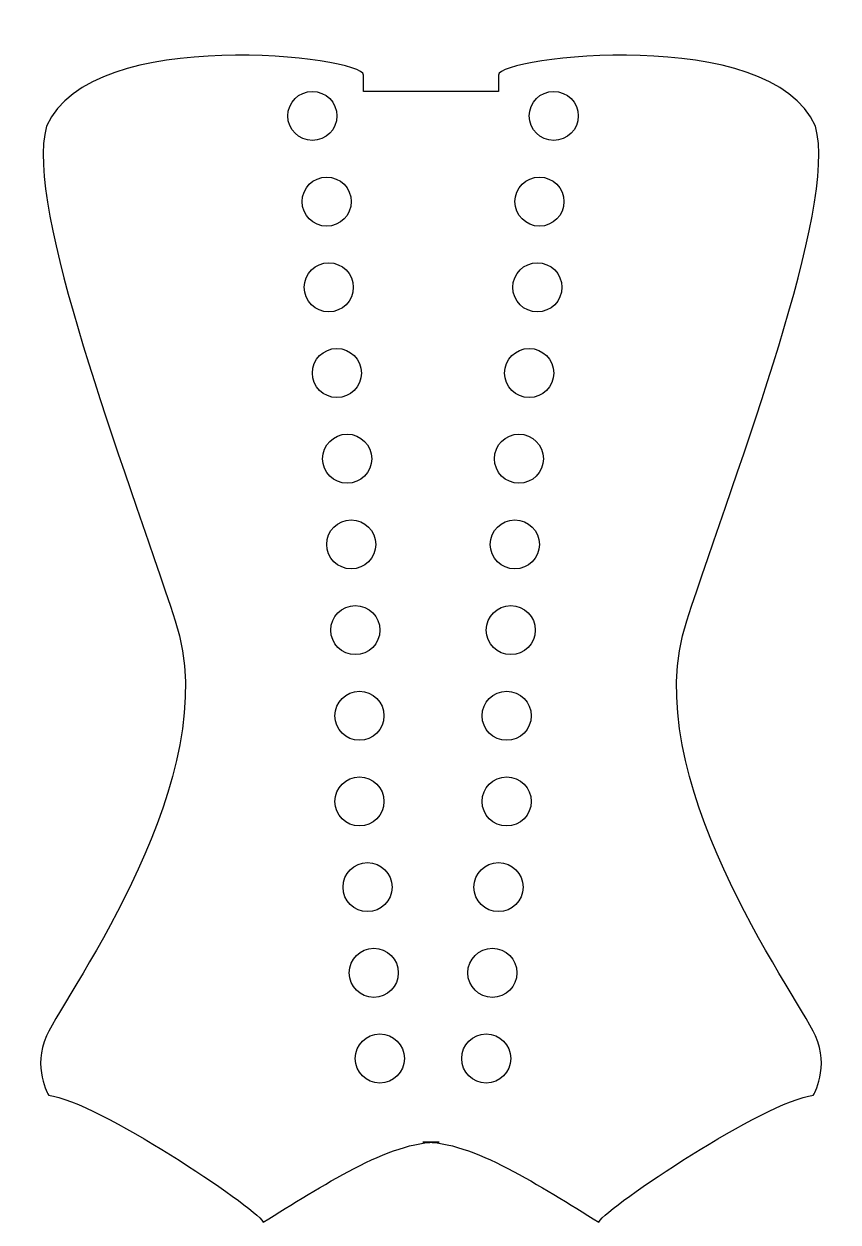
# Model space of a CAD drawing. Header units: centimetres. Extents: x -6.4 to 6.4, y -9.2 to 9.6.
import ezdxf

# ---------------------------------------------------------------- set-up
doc = ezdxf.new("R2010")
doc.units = ezdxf.units.CM
doc.header["$MEASUREMENT"] = 0
doc.layers.add('Camada 1', color=7, linetype='Continuous')

msp = doc.modelspace()

# ---------------------------------------------------------------- linework, layer by layer
at = {"layer": 'Camada 1'}
for points, knots in [([(0.12828, -7.90189), (-0.64145, -7.86982), (-1.7319, -8.60748), (-2.62992, -9.15268), (-2.62992, -9.15268), (-2.79028, -8.89611), (-5.22776, -7.26041), (-5.99748, -7.16423), (-5.99748, -7.16423), (-5.99748, -7.16423), (-6.25405, -6.71521), (-6.02955, -6.23414), (-6.02955, -6.23414), (-5.68427, -5.49423), (-3.20721, -2.16099), (-4.00901, 0.27649), (-4.00901, 0.27649), (-4.81083, 2.71396), (-6.38235, 6.75505), (-6.02955, 8.03794), (-6.02955, 8.03794), (-5.32399, 9.64155), (-1.05837, 9.12839), (-1.05837, 8.83973), (-1.05837, 8.83973), (-1.05837, 8.83973), (-1.05837, 8.58316), (-1.05837, 8.58316), (-1.05837, 8.58316), (-1.05837, 8.58316), (0.00001, 8.58316), (0.00001, 8.58316), (0.00001, 8.58316), (0.00001, 8.58316), (1.0584, 8.58316), (1.0584, 8.58316), (1.0584, 8.58316), (1.0584, 8.58316), (1.0584, 8.83973), (1.0584, 8.83973), (1.0584, 8.83973), (1.0584, 9.12839), (5.32399, 9.64155), (6.02958, 8.03794), (6.02958, 8.03794), (6.38238, 6.75505), (4.81083, 2.71397), (4.00904, 0.27649), (4.00904, 0.27649), (3.20722, -2.16098), (5.6843, -5.49423), (6.02958, -6.23414), (6.02958, -6.23414), (6.25408, -6.71523), (5.99751, -7.16423), (5.99751, -7.16423), (5.99751, -7.16423), (5.22776, -7.26043), (2.79028, -8.89611), (2.62995, -9.15268), (2.62995, -9.15268), (1.73193, -8.60748), (0.64147, -7.86982), (-0.12825, -7.90189), (-0.12825, -7.90189), (-0.12825, -7.90189), (0.12828, -7.90189), (0.12828, -7.90189)], [0, 0, 0, 0, 0.05555556, 0.05555556, 0.05555556, 0.05555556, 0.11111111, 0.11111111, 0.11111111, 0.11111111, 0.16666667, 0.16666667, 0.16666667, 0.16666667, 0.22222222, 0.22222222, 0.22222222, 0.22222222, 0.27777778, 0.27777778, 0.27777778, 0.27777778, 0.33333333, 0.33333333, 0.33333333, 0.33333333, 0.38888889, 0.38888889, 0.38888889, 0.38888889, 0.44444444, 0.44444444, 0.44444444, 0.44444444, 0.5, 0.5, 0.5, 0.5, 0.55555556, 0.55555556, 0.55555556, 0.55555556, 0.61111111, 0.61111111, 0.61111111, 0.61111111, 0.66666667, 0.66666667, 0.66666667, 0.66666667, 0.72222222, 0.72222222, 0.72222222, 0.72222222, 0.77777778, 0.77777778, 0.77777778, 0.77777778, 0.83333333, 0.83333333, 0.83333333, 0.83333333, 0.88888889, 0.88888889, 0.88888889, 0.88888889, 1, 1, 1, 1]), ([(-1.86019, 7.81344), (-1.6476, 7.81344), (-1.47533, 7.98571), (-1.47533, 8.1983), (-1.47533, 8.1983), (-1.47533, 8.41089), (-1.6476, 8.58316), (-1.86019, 8.58316), (-1.86019, 8.58316), (-2.07281, 8.58316), (-2.24505, 8.41089), (-2.24505, 8.1983), (-2.24505, 8.1983), (-2.24506, 7.98571), (-2.07279, 7.81344), (-1.86019, 7.81344)], [0, 0, 0, 0, 0.2, 0.2, 0.2, 0.2, 0.4, 0.4, 0.4, 0.4, 0.6, 0.6, 0.6, 0.6, 1, 1, 1, 1]), ([(2.30919, 8.1983), (2.30919, 8.41089), (2.13679, 8.58316), (1.92433, 8.58316), (1.92433, 8.58316), (1.7116, 8.58316), (1.53947, 8.41089), (1.53947, 8.1983), (1.53947, 8.1983), (1.53947, 7.98568), (1.71161, 7.81344), (1.92433, 7.81344), (1.92433, 7.81344), (2.13679, 7.81344), (2.30919, 7.98571), (2.30919, 8.1983)], [0, 0, 0, 0, 0.2, 0.2, 0.2, 0.2, 0.4, 0.4, 0.4, 0.4, 0.6, 0.6, 0.6, 0.6, 1, 1, 1, 1]), ([(-1.63569, 6.4693), (-1.4232, 6.4693), (-1.25083, 6.64157), (-1.25083, 6.85416), (-1.25083, 6.85416), (-1.25083, 7.06678), (-1.42323, 7.23902), (-1.63569, 7.23902), (-1.63569, 7.23902), (-1.84815, 7.23902), (-2.02055, 7.06675), (-2.02055, 6.85416), (-2.02055, 6.85416), (-2.02056, 6.64154), (-1.84815, 6.4693), (-1.63569, 6.4693)], [0, 0, 0, 0, 0.2, 0.2, 0.2, 0.2, 0.4, 0.4, 0.4, 0.4, 0.6, 0.6, 0.6, 0.6, 1, 1, 1, 1]), ([(2.08469, 6.85414), (2.08469, 7.06676), (1.91229, 7.239), (1.69983, 7.239), (1.69983, 7.239), (1.48737, 7.239), (1.31497, 7.06673), (1.31497, 6.85414), (1.31497, 6.85414), (1.31497, 6.64155), (1.48737, 6.46928), (1.69983, 6.46928), (1.69983, 6.46928), (1.91229, 6.46928), (2.08469, 6.64154), (2.08469, 6.85414)], [0, 0, 0, 0, 0.2, 0.2, 0.2, 0.2, 0.4, 0.4, 0.4, 0.4, 0.6, 0.6, 0.6, 0.6, 1, 1, 1, 1]), ([(-1.6036, 5.12527), (-1.39111, 5.12527), (-1.21874, 5.29754), (-1.21874, 5.51013), (-1.21874, 5.51013), (-1.21874, 5.72272), (-1.39112, 5.89499), (-1.6036, 5.89499), (-1.6036, 5.89499), (-1.81608, 5.89499), (-1.98846, 5.72272), (-1.98846, 5.51013), (-1.98846, 5.51013), (-1.98846, 5.29751), (-1.81609, 5.12527), (-1.6036, 5.12527)], [0, 0, 0, 0, 0.2, 0.2, 0.2, 0.2, 0.4, 0.4, 0.4, 0.4, 0.6, 0.6, 0.6, 0.6, 1, 1, 1, 1]), ([(2.05262, 5.51013), (2.05262, 5.72272), (1.88022, 5.89499), (1.66776, 5.89499), (1.66776, 5.89499), (1.45527, 5.89499), (1.28287, 5.72272), (1.28287, 5.51013), (1.28287, 5.51013), (1.28287, 5.29751), (1.45527, 5.12527), (1.66776, 5.12527), (1.66776, 5.12527), (1.88022, 5.12527), (2.05262, 5.29751), (2.05262, 5.51013)], [0, 0, 0, 0, 0.2, 0.2, 0.2, 0.2, 0.4, 0.4, 0.4, 0.4, 0.6, 0.6, 0.6, 0.6, 1, 1, 1, 1]), ([(-1.47533, 3.78111), (-1.26284, 3.78111), (-1.09047, 3.95338), (-1.09047, 4.16597), (-1.09047, 4.16597), (-1.09047, 4.37856), (-1.26287, 4.55083), (-1.47533, 4.55083), (-1.47533, 4.55083), (-1.68779, 4.55083), (-1.86019, 4.37856), (-1.86019, 4.16597), (-1.86019, 4.16597), (-1.86019, 3.95338), (-1.68779, 3.78111), (-1.47533, 3.78111)], [0, 0, 0, 0, 0.2, 0.2, 0.2, 0.2, 0.4, 0.4, 0.4, 0.4, 0.6, 0.6, 0.6, 0.6, 1, 1, 1, 1]), ([(1.92433, 4.166), (1.92433, 4.37859), (1.75193, 4.55086), (1.53947, 4.55086), (1.53947, 4.55086), (1.32698, 4.55086), (1.15458, 4.37859), (1.15458, 4.166), (1.15458, 4.166), (1.15458, 3.95338), (1.32698, 3.78114), (1.53947, 3.78114), (1.53947, 3.78114), (1.75193, 3.78111), (1.92433, 3.95338), (1.92433, 4.166)], [0, 0, 0, 0, 0.2, 0.2, 0.2, 0.2, 0.4, 0.4, 0.4, 0.4, 0.6, 0.6, 0.6, 0.6, 1, 1, 1, 1]), ([(-1.31497, 2.43697), (-1.10248, 2.43697), (-0.93011, 2.60924), (-0.93011, 2.82183), (-0.93011, 2.82183), (-0.93011, 3.03445), (-1.10249, 3.20669), (-1.31497, 3.20669), (-1.31497, 3.20669), (-1.52745, 3.20669), (-1.69983, 3.03445), (-1.69983, 2.82183), (-1.69983, 2.82183), (-1.69983, 2.60924), (-1.52743, 2.43697), (-1.31497, 2.43697)], [0, 0, 0, 0, 0.2, 0.2, 0.2, 0.2, 0.4, 0.4, 0.4, 0.4, 0.6, 0.6, 0.6, 0.6, 1, 1, 1, 1]), ([(1.76396, 2.82183), (1.76396, 3.03445), (1.59158, 3.20669), (1.3791, 3.20669), (1.3791, 3.20669), (1.16664, 3.20669), (0.99424, 3.03445), (0.99424, 2.82183), (0.99424, 2.82183), (0.99424, 2.60924), (1.16664, 2.43697), (1.3791, 2.43697), (1.3791, 2.43697), (1.59159, 2.43697), (1.76396, 2.60924), (1.76396, 2.82183)], [0, 0, 0, 0, 0.2, 0.2, 0.2, 0.2, 0.4, 0.4, 0.4, 0.4, 0.6, 0.6, 0.6, 0.6, 1, 1, 1, 1]), ([(-1.2508, 1.09283), (-1.03831, 1.09283), (-0.86594, 1.2651), (-0.86594, 1.47769), (-0.86594, 1.47769), (-0.86594, 1.69028), (-1.03832, 1.86255), (-1.2508, 1.86255), (-1.2508, 1.86255), (-1.46328, 1.86255), (-1.63566, 1.69028), (-1.63566, 1.47769), (-1.63566, 1.47769), (-1.63569, 1.26508), (-1.46329, 1.09283), (-1.2508, 1.09283)], [0, 0, 0, 0, 0.2, 0.2, 0.2, 0.2, 0.4, 0.4, 0.4, 0.4, 0.6, 0.6, 0.6, 0.6, 1, 1, 1, 1]), ([(1.69983, 1.4777), (1.69983, 1.69029), (1.52743, 1.86256), (1.31497, 1.86256), (1.31497, 1.86256), (1.10248, 1.86256), (0.93011, 1.69029), (0.93011, 1.4777), (0.93011, 1.4777), (0.93011, 1.26508), (1.10249, 1.09284), (1.31497, 1.09284), (1.31497, 1.09284), (1.52743, 1.09283), (1.69983, 1.26508), (1.69983, 1.4777)], [0, 0, 0, 0, 0.2, 0.2, 0.2, 0.2, 0.4, 0.4, 0.4, 0.4, 0.6, 0.6, 0.6, 0.6, 1, 1, 1, 1]), ([(-1.18667, -0.2512), (-0.97418, -0.2512), (-0.80181, -0.07893), (-0.80181, 0.13366), (-0.80181, 0.13366), (-0.80181, 0.34628), (-0.97419, 0.51852), (-1.18667, 0.51852), (-1.18667, 0.51852), (-1.39915, 0.51852), (-1.57153, 0.34625), (-1.57153, 0.13366), (-1.57153, 0.13366), (-1.57153, -0.07893), (-1.39916, -0.2512), (-1.18667, -0.2512)], [0, 0, 0, 0, 0.2, 0.2, 0.2, 0.2, 0.4, 0.4, 0.4, 0.4, 0.6, 0.6, 0.6, 0.6, 1, 1, 1, 1]), ([(1.63567, 0.13367), (1.63567, 0.34629), (1.46329, 0.51853), (1.25081, 0.51853), (1.25081, 0.51853), (1.03835, 0.51853), (0.86595, 0.34626), (0.86595, 0.13367), (0.86595, 0.13367), (0.86595, -0.07892), (1.03835, -0.25119), (1.25081, -0.25119), (1.25081, -0.25119), (1.46329, -0.2512), (1.63567, -0.07893), (1.63567, 0.13367)], [0, 0, 0, 0, 0.2, 0.2, 0.2, 0.2, 0.4, 0.4, 0.4, 0.4, 0.6, 0.6, 0.6, 0.6, 1, 1, 1, 1]), ([(-1.12253, -1.59533), (-0.91004, -1.59533), (-0.73767, -1.42309), (-0.73767, -1.21047), (-0.73767, -1.21047), (-0.73767, -0.99788), (-0.91005, -0.82561), (-1.12253, -0.82561), (-1.12253, -0.82561), (-1.33501, -0.82561), (-1.50739, -0.99788), (-1.50739, -1.21047), (-1.50739, -1.21047), (-1.5074, -1.42309), (-1.335, -1.59533), (-1.12253, -1.59533)], [0, 0, 0, 0, 0.2, 0.2, 0.2, 0.2, 0.4, 0.4, 0.4, 0.4, 0.6, 0.6, 0.6, 0.6, 1, 1, 1, 1]), ([(1.57153, -1.21047), (1.57153, -0.99788), (1.39913, -0.82561), (1.18667, -0.82561), (1.18667, -0.82561), (0.97418, -0.82561), (0.80181, -0.99788), (0.80181, -1.21047), (0.80181, -1.21047), (0.80181, -1.42309), (0.97419, -1.59533), (1.18667, -1.59533), (1.18667, -1.59533), (1.39913, -1.59533), (1.57153, -1.42309), (1.57153, -1.21047)], [0, 0, 0, 0, 0.2, 0.2, 0.2, 0.2, 0.4, 0.4, 0.4, 0.4, 0.6, 0.6, 0.6, 0.6, 1, 1, 1, 1]), ([(-1.12253, -2.93949), (-0.91004, -2.93949), (-0.73767, -2.76722), (-0.73767, -2.55463), (-0.73767, -2.55463), (-0.73767, -2.34204), (-0.91005, -2.16977), (-1.12253, -2.16977), (-1.12253, -2.16977), (-1.33501, -2.16977), (-1.50739, -2.34204), (-1.50739, -2.55463), (-1.50739, -2.55463), (-1.50739, -2.76722), (-1.335, -2.93949), (-1.12253, -2.93949)], [0, 0, 0, 0, 0.2, 0.2, 0.2, 0.2, 0.4, 0.4, 0.4, 0.4, 0.6, 0.6, 0.6, 0.6, 1, 1, 1, 1]), ([(1.57153, -2.55463), (1.57153, -2.34204), (1.39913, -2.16977), (1.18667, -2.16977), (1.18667, -2.16977), (0.97418, -2.16977), (0.80181, -2.34204), (0.80181, -2.55463), (0.80181, -2.55463), (0.80181, -2.76722), (0.97419, -2.93949), (1.18667, -2.93949), (1.18667, -2.93949), (1.39913, -2.93949), (1.57153, -2.76722), (1.57153, -2.55463)], [0, 0, 0, 0, 0.2, 0.2, 0.2, 0.2, 0.4, 0.4, 0.4, 0.4, 0.6, 0.6, 0.6, 0.6, 1, 1, 1, 1]), ([(-0.99424, -4.28366), (-0.78175, -4.28366), (-0.60938, -4.11139), (-0.60938, -3.89877), (-0.60938, -3.89877), (-0.60938, -3.68618), (-0.78178, -3.51391), (-0.99424, -3.51391), (-0.99424, -3.51391), (-1.2067, -3.51391), (-1.3791, -3.68618), (-1.3791, -3.89877), (-1.3791, -3.89877), (-1.3791, -4.11139), (-1.20673, -4.28366), (-0.99424, -4.28366)], [0, 0, 0, 0, 0.2, 0.2, 0.2, 0.2, 0.4, 0.4, 0.4, 0.4, 0.6, 0.6, 0.6, 0.6, 1, 1, 1, 1]), ([(1.44324, -3.89877), (1.44324, -3.68618), (1.27084, -3.51391), (1.05838, -3.51391), (1.05838, -3.51391), (0.84589, -3.51391), (0.67349, -3.68618), (0.67349, -3.89877), (0.67349, -3.89877), (0.67349, -4.11139), (0.84589, -4.28366), (1.05838, -4.28366), (1.05838, -4.28366), (1.27086, -4.28366), (1.44324, -4.11139), (1.44324, -3.89877)], [0, 0, 0, 0, 0.2, 0.2, 0.2, 0.2, 0.4, 0.4, 0.4, 0.4, 0.6, 0.6, 0.6, 0.6, 1, 1, 1, 1]), ([(-0.89801, -5.62777), (-0.68552, -5.62777), (-0.51315, -5.45537), (-0.51315, -5.24291), (-0.51315, -5.24291), (-0.51315, -5.03045), (-0.68553, -4.85805), (-0.89801, -4.85805), (-0.89801, -4.85805), (-1.11049, -4.85805), (-1.28287, -5.03045), (-1.28287, -5.24291), (-1.28287, -5.24291), (-1.28287, -5.45537), (-1.1105, -5.62777), (-0.89801, -5.62777)], [0, 0, 0, 0, 0.2, 0.2, 0.2, 0.2, 0.4, 0.4, 0.4, 0.4, 0.6, 0.6, 0.6, 0.6, 1, 1, 1, 1]), ([(1.34703, -5.2429), (1.34703, -5.03044), (1.17463, -4.85804), (0.96217, -4.85804), (0.96217, -4.85804), (0.74968, -4.85804), (0.57731, -5.03044), (0.57731, -5.2429), (0.57731, -5.2429), (0.57731, -5.45536), (0.74969, -5.62776), (0.96217, -5.62776), (0.96217, -5.62776), (1.17463, -5.62777), (1.34703, -5.45539), (1.34703, -5.2429)], [0, 0, 0, 0, 0.2, 0.2, 0.2, 0.2, 0.4, 0.4, 0.4, 0.4, 0.6, 0.6, 0.6, 0.6, 1, 1, 1, 1]), ([(-0.80181, -6.9718), (-0.58932, -6.9718), (-0.41695, -6.7994), (-0.41695, -6.58694), (-0.41695, -6.58694), (-0.41695, -6.37448), (-0.58935, -6.20208), (-0.80181, -6.20208), (-0.80181, -6.20208), (-1.01427, -6.20208), (-1.18667, -6.37448), (-1.18667, -6.58694), (-1.18667, -6.58694), (-1.18667, -6.7994), (-1.01427, -6.9718), (-0.80181, -6.9718)], [0, 0, 0, 0, 0.2, 0.2, 0.2, 0.2, 0.4, 0.4, 0.4, 0.4, 0.6, 0.6, 0.6, 0.6, 1, 1, 1, 1]), ([(1.2508, -6.58693), (1.2508, -6.37447), (1.0784, -6.20207), (0.86594, -6.20207), (0.86594, -6.20207), (0.65348, -6.20207), (0.48108, -6.37447), (0.48108, -6.58693), (0.48108, -6.58693), (0.48108, -6.79939), (0.65348, -6.97179), (0.86594, -6.97179), (0.86594, -6.97179), (1.0784, -6.97179), (1.2508, -6.79942), (1.2508, -6.58693)], [0, 0, 0, 0, 0.2, 0.2, 0.2, 0.2, 0.4, 0.4, 0.4, 0.4, 0.6, 0.6, 0.6, 0.6, 1, 1, 1, 1])]:
    msp.add_open_spline(points, degree=3, knots=knots, dxfattribs=at)

doc.saveas('drawing.dxf')
